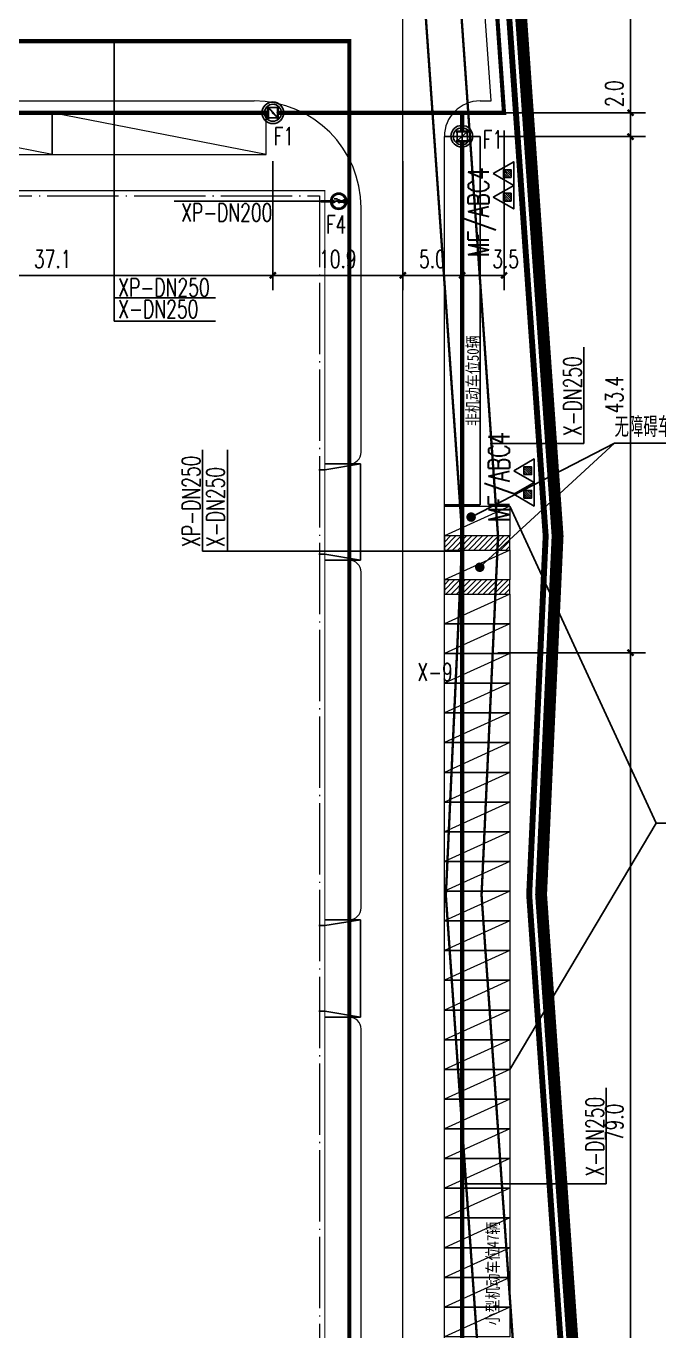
# Model space of a CAD drawing. Header units: metres. Extents: x 497246 to 997717, y 2998582 to 5998198.
# Drawn here: x 499614.3 to 499667.5, y 2998956.8 to 2999066.6 of the extents above; entities that cross this region are included whole.
import ezdxf
from ezdxf.enums import TextEntityAlignment as Align

# ---------------------------------------------------------------- set-up
doc = ezdxf.new("R2010")
doc.units = ezdxf.units.M
doc.header["$LTSCALE"] = 1000
for name, pattern in [('ACAD_ISO05W100', [34, 24, -3, 0.5, -3, 0.5, -3]), ('DASH', [0.35, 0.25, -0.1]), ('DASHED', [19.049999999999997, 12.7, -6.35]), ('DOTE', [2.4200000000000004, 2, -0.2, 0.02, -0.2]), ('PHANTOM2', [31.750000000000004, 15.875, -3.175, 3.175, -3.175, 3.175, -3.175])]:
    doc.linetypes.add(name, pattern=pattern)
doc.layers.get('0').update_dxf_attribs({"linetype": 'CONTINUOUS'})
doc.layers.get('Defpoints').update_dxf_attribs({"linetype": 'CONTINUOUS'})
for name, color, linetype, lineweight in [('1_RO_规划停车位', 35, 'CONTINUOUS', 13), ('道路', 4, 'CONTINUOUS', 15), ('道路中线', 1, 'DOTE', 13)]:
    doc.layers.add(name, color=color, linetype=linetype, lineweight=lineweight)
for name, color, linetype in [('DIM_LEAD', 3, 'CONTINUOUS'), ('EQUIP_灭火器', 7, 'CONTINUOUS'), ('PIPE-喷淋', 6, 'CONTINUOUS'), ('PIPE-消防', 1, 'CONTINUOUS'), ('PIPE-给水', 3, 'CONTINUOUS'), ('PUB_TEXT', 7, 'CONTINUOUS'), ('TEXT_灭火器', 7, 'CONTINUOUS'), ('TWT_DIM', 3, 'CONTINUOUS'), ('VALVE_喷淋', 7, 'CONTINUOUS'), ('YD-R2', 50, 'CONTINUOUS'), ('围墙', 6, 'FENCELINE2'), ('图例层', 7, 'CONTINUOUS'), ('建筑', 7, 'CONTINUOUS'), ('建筑门坡散水', 9, 'CONTINUOUS'), ('红线', 1, 'PHANTOM2')]:
    doc.layers.add(name, color=color, linetype=linetype)
doc.layers.add('建筑轴线', color=1, linetype='DOTE', lineweight=15, plot=False)
doc.styles.add('_TCH_DIM', font='SIMPLEX', dxfattribs={"bigfont": 'GBCBIG'})
doc.styles.add('_TCH_DIM_T3', font='SIMPLEX', dxfattribs={"width": 0.7058823529411765, "bigfont": 'GBCBIG'})
doc.styles.add('DIMHT', font='simhei.ttf', dxfattribs={"width": 0.8})
doc.styles.add('HZTXT', font='txt', dxfattribs={"width": 0.7, "bigfont": 'HZTXT'})
doc.styles.get("Standard").update_dxf_attribs({"font": 'rs.shx', "bigfont": 'hztxt.shx'})
doc.styles.add('TG_LINETYPE', font='SIMPLEX', dxfattribs={"width": 0.8, "height": 3, "bigfont": 'HZTXT'})
doc.linetypes.add('FENCELINE2', pattern='A,6.35,-2.54,[132,ltypeshp.shx,S=2.54,R=0,X=-2.54,Y=0],-2.54,25.4', length=36.83)
doc.linetypes.add('TG_X', pattern='A,3,-0.3,["X",TG_LINETYPE,S=0.1,R=0,X=-0.23,Y=-0.15],0', length=3.3)
doc.linetypes.add('TG_XP', pattern='A,3,-0.6,["XP",TG_LINETYPE,S=0.1,R=0,X=-0.6,Y=-0.2],0', length=3.6)
doc.dimstyles.new('_TWT_ARCH&&1', dxfattribs={"dimtxt": 1.4875, "dimasz": 0.5, "dimexe": 1.25, "dimexo": 1.5, "dimgap": 0.6312500000000001, "dimtad": 1, "dimdec": 1, "dimzin": 0, "dimdsep": 46, "dimtxsty": '_TCH_DIM_T3', "dimblk": 'ARCHTICK', "dimcen": 0.09, "dimclrt": 7, "dimazin": 2, "dimtfac": 1, "dimtdec": 1, "dimtix": 1, "dimtmove": 2, "dimatfit": 3, "dimfxl": 1, "dimtolj": 1, "dimtzin": 0, "dimarcsym": 0})
pattern_1 = [(45, (1667.581010747643, 0), (-0.2245064030267288, 0.2245064030267289), [])]

# ---------------------------------------------------------------- blocks, each defined once
blk = doc.blocks.new('chewei')
at = {"layer": '1_RO_规划停车位'}
blk.add_line((152.9787048622966, -11.01058016717434), (155.4787048697472, -16.51058016764), dxfattribs=at)
blk.add_lwpolyline([(152.9787048622966, -11.01058016717434), (155.4787048697472, -11.01058016764), (155.4787048697472, -16.51058016764), (152.9787048771977, -16.51058016857132)], close=True, dxfattribs=at)
blk = doc.blocks.new('$VALVE$00000315')
blk.add_line((-75, 125), (75, 125))
blk.add_lwpolyline([(-125, -75), (-125, 75), (125, -75), (125, 75)])
for p in [(-125, 0), (125, 0)]:
    blk.add_point(p)
blk.add_solid([(0, 125), (0, 150), (75, 125)])
blk = doc.blocks.new('$VALVE$00000296')
for points in [[(-125, 72.16878364870354), (-125, -72.16878364870354), (125, 72.16878364870354), (125, -72.16878364870354), (-125, 72.16878364870354)], [(0, 60.22559497023212), (0, -63.5535608260252)]]:
    blk.add_lwpolyline(points)
for p in [(-125, 0), (125, 0)]:
    blk.add_point(p)
blk = doc.blocks.new('$VALVE$00000316')
for p, q in [((-124.8260262059412, 72.06833983187425), (124.8260262059412, -72.06833983187425)), ((-124.8260262059412, 72.06833983187425), (-124.8260262059412, -72.06833983187425)), ((-124.8260262059412, 72.06833983187425), (124.8260262059412, 72.06833983187425)), ((124.8260262059412, 72.06833983187425), (124.8260262059412, -72.06833983187425)), ((-124.8260262059412, -72.06833983187425), (124.8260262059412, -72.06833983187425))]:
    blk.add_line(p, q)
at = {"const_width": 21.11137713821932}
blk.add_lwpolyline([(-10.55568856911123, 0, 1), (10.55568856911123, 0, 1)], format="xyb", close=True, dxfattribs=at)
for p in [(-124.8260262059412, 0), (124.8260262059412, 0)]:
    blk.add_point(p)
at = {"color": 7, "flags": 9}
for tag in ['YSIZE', 'XSIZE']:
    blk.add_attdef(tag, (0, 0), '', height=0.5, dxfattribs=at)
blk = doc.blocks.new('_ArchTick')
at = {"color": 0, "linetype": 'ByBlock', "const_width": 0.4}
blk.add_lwpolyline([(-0.5, -0.5), (0.5, 0.5)], dxfattribs=at)
blk = doc.blocks.new('*D338')
at = {"layer": 'Defpoints', "color": 0, "transparency": 16777216}
for p in [(499650.9959735026, 2999059.337402731), (499654.515026333, 2999059.33740348), (499654.515026333, 2999045.65546234)]:
    blk.add_point(p, dxfattribs=at)
at = {"layer": 'TWT_DIM', "color": 0, "lineweight": -2, "transparency": 16777216}
for p, q in [((499650.9959735026, 2999057.837402731), (499650.9959735026, 2999044.40546234)), ((499654.515026333, 2999057.83740348), (499654.515026333, 2999044.40546234)), ((499650.9959735026, 2999045.65546234), (499654.515026333, 2999045.65546234))]:
    blk.add_line(p, q, dxfattribs=at)
at = {"layer": 'TWT_DIM', "color": 0, "lineweight": -2, "transparency": 16777216, "xscale": 0.5, "yscale": 0.5, "zscale": 0.5, "rotation": 180}
blk.add_blockref('_ArchTick', (499650.9959735026, 2999045.65546234), dxfattribs=at)
at = {"layer": 'TWT_DIM', "color": 0, "lineweight": -2, "transparency": 16777216, "xscale": 0.5, "yscale": 0.5, "zscale": 0.5}
blk.add_blockref('_ArchTick', (499654.515026333, 2999045.65546234), dxfattribs=at)
at = {"layer": 'TWT_DIM', "color": 7, "transparency": 16777216, "insert": (499654.6509297394, 2999047.030461624), "char_height": 1.4875, "attachment_point": 5, "style": '_TCH_DIM_T3'}
blk.add_mtext('\\A1;3.5', dxfattribs=at)
blk = doc.blocks.new('*D354')
at = {"layer": 'Defpoints', "color": 0, "transparency": 16777216}
for p in [(499598.0153252311, 2999056.75052116), (499635.0736136733, 2999056.75052905), (499635.0736136733, 2999045.655457717)]:
    blk.add_point(p, dxfattribs=at)
at = {"layer": 'TWT_DIM', "color": 0, "lineweight": -2, "transparency": 16777216}
for p, q in [((499598.0153252311, 2999055.25052116), (499598.0153252311, 2999044.405457717)), ((499635.0736136733, 2999055.25052905), (499635.0736136733, 2999044.405457717)), ((499598.0153252311, 2999045.655457717), (499635.0736136733, 2999045.655457717))]:
    blk.add_line(p, q, dxfattribs=at)
at = {"layer": 'TWT_DIM', "color": 0, "lineweight": -2, "transparency": 16777216, "xscale": 0.5, "yscale": 0.5, "zscale": 0.5, "rotation": 180}
blk.add_blockref('_ArchTick', (499598.0153252311, 2999045.655457717), dxfattribs=at)
at = {"layer": 'TWT_DIM', "color": 0, "lineweight": -2, "transparency": 16777216, "xscale": 0.5, "yscale": 0.5, "zscale": 0.5}
blk.add_blockref('_ArchTick', (499635.0736136733, 2999045.655457717), dxfattribs=at)
at = {"layer": 'TWT_DIM', "color": 7, "transparency": 16777216, "insert": (499616.5444694522, 2999047.030457717), "char_height": 1.4875, "attachment_point": 5, "style": '_TCH_DIM_T3'}
blk.add_mtext('\\A1;37.1', dxfattribs=at)
blk = doc.blocks.new('*D355')
at = {"layer": 'Defpoints', "color": 0, "transparency": 16777216}
for p in [(499635.0736136734, 2999056.75052905), (499645.9959735026, 2999056.750531376), (499645.9959735026, 2999045.655462826)]:
    blk.add_point(p, dxfattribs=at)
at = {"layer": 'TWT_DIM', "color": 0, "lineweight": -2, "transparency": 16777216}
for p, q in [((499635.0736136734, 2999055.25052905), (499635.0736136734, 2999044.405462826)), ((499645.9959735026, 2999055.250531376), (499645.9959735026, 2999044.405462826)), ((499635.0736136734, 2999045.655462826), (499645.9959735026, 2999045.655462826))]:
    blk.add_line(p, q, dxfattribs=at)
at = {"layer": 'TWT_DIM', "color": 0, "lineweight": -2, "transparency": 16777216, "xscale": 0.5, "yscale": 0.5, "zscale": 0.5, "rotation": 180}
blk.add_blockref('_ArchTick', (499635.0736136734, 2999045.655462826), dxfattribs=at)
at = {"layer": 'TWT_DIM', "color": 0, "lineweight": -2, "transparency": 16777216, "xscale": 0.5, "yscale": 0.5, "zscale": 0.5}
blk.add_blockref('_ArchTick', (499645.9959735026, 2999045.655462826), dxfattribs=at)
at = {"layer": 'TWT_DIM', "color": 7, "transparency": 16777216, "insert": (499640.534793588, 2999047.030462826), "char_height": 1.4875, "attachment_point": 5, "style": '_TCH_DIM_T3'}
blk.add_mtext('\\A1;10.9', dxfattribs=at)
blk = doc.blocks.new('*D356')
at = {"layer": 'Defpoints', "color": 0, "transparency": 16777216}
for p in [(499645.9959735028, 2999056.750531376), (499650.9959735029, 2999056.75053244), (499650.9959735029, 2999045.655464521)]:
    blk.add_point(p, dxfattribs=at)
at = {"layer": 'TWT_DIM', "color": 0, "lineweight": -2, "transparency": 16777216}
for p, q in [((499645.9959735028, 2999055.250531376), (499645.9959735028, 2999044.405464521)), ((499650.9959735029, 2999055.25053244), (499650.9959735029, 2999044.405464521)), ((499645.9959735028, 2999045.655464521), (499650.9959735029, 2999045.655464521))]:
    blk.add_line(p, q, dxfattribs=at)
at = {"layer": 'TWT_DIM', "color": 0, "lineweight": -2, "transparency": 16777216, "xscale": 0.5, "yscale": 0.5, "zscale": 0.5, "rotation": 180}
blk.add_blockref('_ArchTick', (499645.9959735028, 2999045.655464521), dxfattribs=at)
at = {"layer": 'TWT_DIM', "color": 0, "lineweight": -2, "transparency": 16777216, "xscale": 0.5, "yscale": 0.5, "zscale": 0.5}
blk.add_blockref('_ArchTick', (499650.9959735029, 2999045.655464521), dxfattribs=at)
at = {"layer": 'TWT_DIM', "color": 7, "transparency": 16777216, "insert": (499648.4959735028, 2999047.030464521), "char_height": 1.4875, "attachment_point": 5, "style": '_TCH_DIM_T3'}
blk.add_mtext('\\A1;5.0', dxfattribs=at)
blk = doc.blocks.new('*D388')
at = {"layer": 'Defpoints', "color": 0, "transparency": 16777216}
for p in [(499654.515026333, 2999094.33740348), (499665.1580412437, 2999094.33740348), (499654.515026333, 2999059.33740348)]:
    blk.add_point(p, dxfattribs=at)
at = {"layer": 'TWT_DIM', "color": 0, "lineweight": -2, "transparency": 16777216}
for p, q in [((499656.015026333, 2999094.33740348), (499666.4080412437, 2999094.33740348)), ((499665.1580412437, 2999059.33740348), (499665.1580412437, 2999094.33740348)), ((499656.015026333, 2999059.33740348), (499666.4080412437, 2999059.33740348))]:
    blk.add_line(p, q, dxfattribs=at)
at = {"layer": 'TWT_DIM', "color": 0, "lineweight": -2, "transparency": 16777216, "xscale": 0.5, "yscale": 0.5, "zscale": 0.5}
for p, rotation in [((499665.1580412437, 2999094.33740348), 90), ((499665.1580412437, 2999059.33740348), 270)]:
    blk.add_blockref('_ArchTick', p, dxfattribs=dict(at, rotation=rotation))
at = {"layer": 'TWT_DIM', "color": 7, "transparency": 16777216, "insert": (499663.7830412433, 2999076.83740348), "char_height": 1.4875, "attachment_point": 5, "rotation": 90, "style": '_TCH_DIM_T3'}
blk.add_mtext('\\A1;35.0', dxfattribs=at)
blk = doc.blocks.new('*D391')
at = {"layer": 'Defpoints', "color": 0, "transparency": 16777216}
for p in [(499652.4959735026, 2999013.897704495), (499665.1580412437, 2999013.897704495), (499652.4959735026, 2998934.856740681)]:
    blk.add_point(p, dxfattribs=at)
at = {"layer": 'TWT_DIM', "color": 0, "lineweight": -2, "transparency": 16777216}
for p, q in [((499653.9959735026, 2999013.897704495), (499666.4080412437, 2999013.897704495)), ((499665.1580412437, 2998934.856740681), (499665.1580412437, 2999013.897704495)), ((499653.9959735026, 2998934.856740681), (499666.4080412437, 2998934.856740681))]:
    blk.add_line(p, q, dxfattribs=at)
at = {"layer": 'TWT_DIM', "color": 0, "lineweight": -2, "transparency": 16777216, "xscale": 0.5, "yscale": 0.5, "zscale": 0.5}
for p, rotation in [((499665.1580412437, 2999013.897704495), 90), ((499665.1580412437, 2998934.856740681), 270)]:
    blk.add_blockref('_ArchTick', p, dxfattribs=dict(at, rotation=rotation))
at = {"layer": 'TWT_DIM', "color": 7, "transparency": 16777216, "insert": (499663.7830412433, 2998974.377222588), "char_height": 1.4875, "attachment_point": 5, "rotation": 90, "style": '_TCH_DIM_T3'}
blk.add_mtext('\\A1;79.0', dxfattribs=at)
blk = doc.blocks.new('*D392')
at = {"layer": 'Defpoints', "color": 0, "transparency": 16777216}
for p in [(499652.4959735026, 2999057.332702593), (499665.1580412437, 2999057.332702593), (499652.4959735026, 2999013.897704495)]:
    blk.add_point(p, dxfattribs=at)
at = {"layer": 'TWT_DIM', "color": 0, "lineweight": -2, "transparency": 16777216}
for p, q in [((499653.9959735026, 2999057.332702593), (499666.4080412437, 2999057.332702593)), ((499665.1580412437, 2999013.897704495), (499665.1580412437, 2999057.332702593)), ((499653.9959735026, 2999013.897704495), (499666.4080412437, 2999013.897704495))]:
    blk.add_line(p, q, dxfattribs=at)
at = {"layer": 'TWT_DIM', "color": 0, "lineweight": -2, "transparency": 16777216, "xscale": 0.5, "yscale": 0.5, "zscale": 0.5}
for p, rotation in [((499665.1580412437, 2999057.332702593), 90), ((499665.1580412437, 2999013.897704495), 270)]:
    blk.add_blockref('_ArchTick', p, dxfattribs=dict(at, rotation=rotation))
at = {"layer": 'TWT_DIM', "color": 7, "transparency": 16777216, "insert": (499663.7830412433, 2999035.615203544), "char_height": 1.4875, "attachment_point": 5, "rotation": 90, "style": '_TCH_DIM_T3'}
blk.add_mtext('\\A1;43.4', dxfattribs=at)
blk = doc.blocks.new('*D393')
at = {"layer": 'Defpoints', "color": 0, "transparency": 16777216}
for p in [(499652.4959735026, 2999059.33740348), (499665.1580412437, 2999059.33740348), (499652.4959735026, 2999057.332702593)]:
    blk.add_point(p, dxfattribs=at)
at = {"layer": 'TWT_DIM', "color": 0, "lineweight": -2, "transparency": 16777216}
for p, q in [((499653.9959735026, 2999059.33740348), (499666.4080412437, 2999059.33740348)), ((499665.1580412437, 2999057.332702593), (499665.1580412437, 2999059.33740348)), ((499653.9959735026, 2999057.332702593), (499666.4080412437, 2999057.332702593))]:
    blk.add_line(p, q, dxfattribs=at)
at = {"layer": 'TWT_DIM', "color": 0, "lineweight": -2, "transparency": 16777216, "xscale": 0.5, "yscale": 0.5, "zscale": 0.5}
for p, rotation in [((499665.1580412437, 2999059.33740348), 90), ((499665.1580412437, 2999057.332702593), 270)]:
    blk.add_blockref('_ArchTick', p, dxfattribs=dict(at, rotation=rotation))
at = {"layer": 'TWT_DIM', "color": 7, "transparency": 16777216, "insert": (499663.7830412437, 2999060.937403481), "char_height": 1.4875, "attachment_point": 5, "rotation": 90, "style": '_TCH_DIM_T3'}
blk.add_mtext('\\A1;2.0', dxfattribs=at)
blk = doc.blocks.new('$TWTSYS$00000546')
h = blk.add_hatch()
h.set_pattern_fill('ANSI31', color=256, scale=200, style=0)
h.set_pattern_definition([(45, (-38543.80223862439, -6670.830405693208), (-17.67766952966369, 17.67766952966369), [])])
h.paths.add_polyline_path([(-64.92232553117356, 173.7449990885525), (64.922325531159, 173.7449990885525), (64.922325531159, 43.90034802621994), (-64.92232553117356, 43.90034802621994)])
for points in [[(0, 343.6163707387423), (-198.3870041439732, 0), (198.3870041439732, 0)], [(-64.92232553117356, 173.7449990885525), (64.922325531159, 173.7449990885525), (64.922325531159, 43.90034802621994), (-64.92232553117356, 43.90034802621994)]]:
    blk.add_lwpolyline(points, close=True)

msp = doc.modelspace()

# ---------------------------------------------------------------- hatches: boundary and pattern name
at = {"layer": '1_RO_规划停车位'}
h = msp.add_hatch(dxfattribs=at)
h.set_pattern_fill('ANSI31', color=256, scale=0.2, style=0)
h.set_pattern_definition(pattern_1)
h.paths.add_polyline_path([(499649.4959735327, 2999022.532702876), (499649.4959735257, 2999023.732702875), (499654.9959735309, 2999023.732702874), (499654.9959735267, 2999022.532702854)])
h = msp.add_hatch(dxfattribs=at)
h.set_pattern_fill('ANSI31', color=256, scale=0.2, style=0)
h.set_pattern_definition(pattern_1)
h.paths.add_polyline_path([(499649.4959735299, 2999018.832702885), (499649.4959735229, 2999020.032702884), (499654.995973528, 2999020.032702883), (499654.9959735238, 2999018.832702863)])
at = {"layer": 'PIPE-消防', "linetype": 'TG_XP'}
for points in [[(499641.495989331, 2999065.356790787), (499641.4959735026, 2999065.53179348), (499641.6710015276, 2999065.531791177)], [(499641.495989331, 2999065.356790787), (499641.6709735026, 2999065.35679348), (499641.6710015276, 2999065.531791177)]]:
    msp.add_hatch(color=191, dxfattribs=at).paths.add_polyline_path(points)
at = {"layer": 'PIPE-消防', "linetype": 'TG_X'}
for points in [[(499654.5150277417, 2999059.337402825), (499654.515026333, 2999059.162403481), (499654.7027554143, 2999059.162434472)], [(499654.5150277417, 2999059.337402825), (499654.6895958509, 2999059.349670649), (499654.7027554143, 2999059.162434472)]]:
    msp.add_hatch(color=256, dxfattribs=at).paths.add_polyline_path(points)

# ---------------------------------------------------------------- linework, layer by layer
at = {"color": 0}
for p, q in [((499649.4959735026, 2999057.332702593), (499652.4959735026, 2999057.332702593)), ((499652.4959735026, 2999057.332702593), (499652.4959735026, 2999026.332702902)), ((499649.4959735026, 2999026.332702903), (499652.4959735026, 2999026.332702903))]:
    msp.add_line(p, q, dxfattribs=at)
at = {"color": 0, "ltscale": 10}
for radius in [0.6888979467563331, 0.5888979467563331]:
    msp.add_circle((499640.6089382957, 2999051.888196451), radius, dxfattribs=at)
at = {"layer": '1_RO_规划停车位'}
for p, q in [((499616.4959734994, 2999055.832702598), (499598.495973491, 2999059.332702602)), ((499634.4959735022, 2999055.832702589), (499616.4959734938, 2999059.332702593))]:
    msp.add_line(p, q, dxfattribs=at)
at = {"layer": '1_RO_规划停车位', "flags": 128}
for points in [[(499616.4959734994, 2999055.832702598), (499616.4959734998, 2999059.332702602), (499598.495973491, 2999059.332702602), (499598.4959734966, 2999055.832702602)], [(499634.4959735022, 2999055.832702589), (499634.4959735026, 2999059.332702593), (499616.4959734938, 2999059.332702593), (499616.4959734994, 2999055.832702593)]]:
    msp.add_lwpolyline(points, close=True, dxfattribs=at)
at = {"layer": '1_RO_规划停车位'}
for points in [[(499654.9959735276, 2999022.532702876), (499654.9959735309, 2999023.732702874), (499649.4959735257, 2999023.732702875), (499649.4959735327, 2999022.532702876)], [(499654.9959735248, 2999018.832702885), (499654.995973528, 2999020.032702883), (499649.4959735229, 2999020.032702884), (499649.4959735299, 2999018.832702885)]]:
    msp.add_lwpolyline(points, close=True, dxfattribs=at)
at = {"layer": 'DIM_LEAD'}
for p, q in [((499651.7468255307, 2999025.312970052), (499663.8219096405, 2999031.522173657)), ((499652.4766269231, 2999021.091809207), (499663.8219096405, 2999031.522173657)), ((499663.8219096405, 2999031.522173657), (499672.424967913, 2999031.522173657)), ((499654.9959735337, 2999026.232702866), (499667.3045359095, 2998999.558847323)), ((499654.995973545, 2998978.832702778), (499667.3045359095, 2998999.558847323)), ((499667.3045359095, 2998999.558847323), (499675.907594182, 2998999.558847323))]:
    msp.add_line(p, q, dxfattribs=at)
at = {"layer": 'DIM_LEAD', "const_width": 0.4000000000000001}
for points in [[(499651.5689629403, 2999025.221510231, 1), (499651.924688121, 2999025.404429873, 1)], [(499652.3293935541, 2999020.956449186, 1), (499652.623860292, 2999021.227169227, 1)]]:
    msp.add_lwpolyline(points, format="xyb", close=True, dxfattribs=at)
at = {"layer": 'PIPE-喷淋', "const_width": 0.0525}
for points in [[(499640.5934174088, 2999051.882702594), (499640.6249064583, 2999051.882702594)], [(499636.872619389, 2999049.196442133), (499636.8718331227, 2999049.196442133)]]:
    msp.add_lwpolyline(points, dxfattribs=at)
at = {"layer": 'PIPE-消防', "color": 70, "linetype": 'ByBlock'}
for p, q in [((499621.7207201696, 2999065.35679348), (499621.7207201536, 2999041.809422609)), ((499653.3465068525, 2999031.519129829), (499661.2288886026, 2999031.519129823)), ((499629.1412645023, 2999022.450465054), (499650.9959735026, 2999022.450465034)), ((499650.9959735026, 2998969.202095673), (499663.1050834734, 2998969.202095664))]:
    msp.add_line(p, q, dxfattribs=at)
at = {"layer": 'PIPE-消防', "color": 70, "linetype": 'TG_X', "ltscale": 700}
msp.add_line((499640.6184067546, 2999051.911681481), (499626.77313506, 2999051.911681481), dxfattribs=at)
at = {"layer": 'PIPE-消防', "linetype": 'TG_X', "ltscale": 0.005, "const_width": 0.35}
for points in [[(499654.515026333, 2999059.33740348), (499652.1013731415, 2999093.685205438)], [(499650.9959735026, 2999057.7926812), (499650.9959735026, 2999059.337402731)], [(499650.9959735026, 2998935.510547021), (499650.9959735026, 2999056.885884624)]]:
    msp.add_lwpolyline(points, dxfattribs=at)
at = {"layer": 'PIPE-消防', "color": 191, "linetype": 'TG_XP', "ltscale": 0.003}
for points, const_width in [([(499598.0153225397, 2999065.35679348), (499641.4959735026, 2999065.35679348)], 0.35), ([(499641.4959735026, 2999059.337402732), (499641.4959735026, 2999065.35679348)], 0.35), ([(499641.4959735026, 2998916.832702593), (499641.4959735026, 2999059.337402732)], 0.35), ([(499639.0959735026, 2999051.882702594), (499640.1434174087, 2999051.882702594)], 0.225), ([(499641.0749064584, 2999051.882702594), (499641.4459735027, 2999051.882702594)], 0.225)]:
    msp.add_lwpolyline(points, dxfattribs=dict(at, const_width=const_width))
at = {"layer": 'PIPE-消防', "linetype": 'TG_X', "ltscale": 0.004, "const_width": 0.35}
for points in [[(499598.0153261355, 2999059.33740348), (499634.6232885906, 2999059.33740348)], [(499635.5235027085, 2999059.33740348), (499641.4959570564, 2999059.33740348)], [(499641.4959570564, 2999059.33740348), (499650.9959747704, 2999059.33740348)], [(499650.9959747704, 2999059.33740348), (499654.515026333, 2999059.33740348)]]:
    msp.add_lwpolyline(points, dxfattribs=at)
at = {"layer": 'PIPE-给水', "color": 70, "linetype": 'ByBlock'}
for p, q in [((499630.2346086761, 2999043.750647143), (499621.7207201559, 2999043.750647143)), ((499630.2346086822, 2999041.809422609), (499621.720720162, 2999041.809422609)), ((499661.228888603, 2999039.612366314), (499661.2288886025, 2999031.519129833)), ((499629.1412645023, 2999030.964353575), (499629.1412645018, 2999022.450465055)), ((499631.2554491027, 2999030.964353581), (499631.2554491027, 2999022.450465061)), ((499663.1050834738, 2998977.295332155), (499663.1050834733, 2998969.202095674))]:
    msp.add_line(p, q, dxfattribs=at)
at = {"layer": 'VALVE_喷淋', "linetype": 'Continuous'}
for p, q in [((499634.6216217126, 2999059.834381361), (499634.6249757223, 2999058.834386983)), ((499634.6967258158, 2999059.834633259), (499634.7000798255, 2999058.834638881)), ((499635.4467216004, 2999059.837148771), (499635.4500756101, 2999058.837154393)), ((499635.5218257036, 2999059.83740067), (499635.5251797133, 2999058.837406292)), ((499650.4931158212, 2999057.789477189), (499651.4930955221, 2999057.795848667)), ((499650.4931158212, 2999057.789477189), (499651.4930955221, 2999057.795848667)), ((499650.4935943501, 2999057.714374184), (499651.493574051, 2999057.720745661)), ((499650.4935943501, 2999057.714374184), (499651.493574051, 2999057.720745661)), ((499650.4983729588, 2999056.964389404), (499651.4983526555, 2999056.970760888)), ((499650.4983729588, 2999056.964389404), (499651.4983526555, 2999056.970760888)), ((499650.498851483, 2999056.889286404), (499651.4988311886, 2999056.895657876)), ((499650.498851483, 2999056.889286404), (499651.4988311886, 2999056.895657876))]:
    msp.add_line(p, q, dxfattribs=at)
for centre, radius in [((499635.0734007129, 2999059.335893826), 0.9130169561363033), ((499635.0734007129, 2999059.335893826), 0.9130169561363033), ((499635.0734007129, 2999059.335893826), 0.7130169561363032), ((499635.0734007129, 2999059.335893826), 0.7130169561363032), ((499650.9627292904, 2999057.354565017), 0.9130169561363033), ((499650.9627292904, 2999057.354565017), 0.9130169561363033), ((499650.9627292904, 2999057.354565017), 0.7130169561363032), ((499650.9627292904, 2999057.354565017), 0.7130169561363032)]:
    msp.add_circle(centre, radius, dxfattribs=at)
at = {"layer": 'YD-R2', "color": 0}
msp.add_lwpolyline([(499664.1144702042, 2998901.332702593), (499657.6341596987, 2998993.551594124), (499659.0226068862, 2999023.723140561), (499651.6064362411, 2999129.259910089), (499646.0121027128, 2999158.940769787), (499639.3088195345, 2999254.332702593)], dxfattribs=at)
at = {"layer": '围墙', "ltscale": 0.3, "const_width": 0.5, "flags": 128}
for points in [[(499637.9158769908, 2999253.332702593), (499638.3766245359, 2999253.332702593), (499645.0186378465, 2999158.812678513), (499650.6129713748, 2999129.131818815), (499655.4475516676, 2999060.332702593)], [(499655.2721676742, 2999062.828527052), (499658.020991548, 2999023.711035624), (499656.6325443606, 2998993.539489187), (499663.0417332753, 2998902.332702593), (499597.0971450786, 2998902.332702593)]]:
    msp.add_lwpolyline(points, dxfattribs=at)
at = {"layer": '图例层', "color": 1, "linetype": 'DASHED', "ltscale": 0.5, "const_width": 0.2}
msp.add_lwpolyline([(499634.7181155061, 2999248.332702593), (499641.0447783811, 2999158.300313416), (499646.6391119094, 2999128.619453719), (499654.0145301954, 2999023.662615874), (499652.626083008, 2998993.491069438), (499658.5399726647, 2998909.332702593)], dxfattribs=at)
at = {"layer": '图例层', "color": 11, "linetype": 'DASH', "ltscale": 20, "const_width": 0.2, "flags": 128}
msp.add_lwpolyline([(499631.991801475, 2999244.332702593), (499638.0643837822, 2999157.916039594), (499643.6587173104, 2999128.235179897), (499651.0096841809, 2999023.626301062), (499649.6212369935, 2998993.454754626), (499655.251490913, 2998913.332702593)], dxfattribs=at)
at = {"layer": '建筑', "linetype": 'Continuous', "const_width": 0.1}
msp.add_lwpolyline([(499639.4459735027, 2998921.882702593), (499491.5459735027, 2998921.882702593), (499491.5459735027, 2999052.782702594), (499639.4459735027, 2999052.782702594)], close=True, dxfattribs=at)
at = {"layer": '建筑轴线', "ltscale": 0.003}
msp.add_lwpolyline([(499491.9959735026, 2999052.332702593), (499638.9959735026, 2999052.332702593), (499638.9959735026, 2998922.332702593), (499491.9959735026, 2998922.332702593)], close=True, dxfattribs=at)
at = {"layer": '建筑门坡散水', "linetype": 'Continuous'}
for p, q in [((499639.4459735027, 2999029.282702594), (499642.4459735026, 2999029.782702594)), ((499642.4459735026, 2999029.782702594), (499639.4459735027, 2999029.782702594)), ((499642.4459735026, 2999029.782702594), (499642.4459735027, 2999021.682702593)), ((499638.9459735027, 2999029.282702594), (499639.4459735027, 2999029.282702594)), ((499638.9459735027, 2999022.182702594), (499639.4459735027, 2999022.182702594)), ((499639.4459735027, 2999022.182702594), (499642.4459735026, 2999021.682702594)), ((499642.4459735026, 2999021.682702594), (499639.4459735027, 2999021.682702594)), ((499639.4459735027, 2998990.932702593), (499642.4459735026, 2998991.432702593)), ((499642.4459735026, 2998991.432702593), (499639.4459735027, 2998991.432702593)), ((499642.4459735026, 2998991.432702593), (499642.4459735027, 2998983.232702592)), ((499638.9459735027, 2998990.932702593), (499639.4459735027, 2998990.932702593)), ((499638.9459735027, 2998983.732702593), (499639.4459735027, 2998983.732702593)), ((499639.4459735027, 2998983.732702593), (499642.4459735026, 2998983.232702593)), ((499642.4459735026, 2998983.232702593), (499639.4459735027, 2998983.232702593))]:
    msp.add_line(p, q, dxfattribs=at)
at = {"layer": '红线', "color": 1, "linetype": 'ACAD_ISO05W100', "flags": 128}
for const_width in [1, 1, 1, 1, 0.7, 0.7, 0.7, 0.7]:
    msp.add_lwpolyline([(499639.3088195345, 2999254.332702593), (499646.0121027128, 2999158.940769787), (499651.6064362411, 2999129.259910089), (499659.0226068862, 2999023.723140561), (499657.6341596987, 2998993.551594124), (499664.1144702042, 2998901.332702593), (499345.2784277283, 2998901.332702593), (499320.2784277283, 2998904.832702593), (499253.2704135839, 2998904.832702592), (499251.4448327164, 2998904.916195507), (499250.2579595644, 2998905.060876152, -0.3705902118212112), (499233.2703817544, 2998924.832734422), (499233.1893327992, 2998970.302320928), (499229.6447762505, 2998995.296042517), (499229.3464371982, 2999162.668383222, 0.0172345937973501), (499226.7988779218, 2999232.918468393), (499226.7488138338, 2999234.332702593, -0.4142135623747999), (499246.7488138338, 2999254.332702593), (499639.3088195345, 2999254.332702593)], format="xyb", close=True, dxfattribs=dict(at, const_width=const_width))
at = {"layer": '道路', "linetype": 'ByBlock', "ltscale": 0.2}
for p, q in [((499653.4426197401, 2999060.332702593), (499648.6260416421, 2999128.875636267)), ((499642.4959735025, 2999030.782702594), (499642.4959735026, 2999051.332702593)), ((499642.4959735026, 2998992.432702594), (499642.4959735025, 2999020.682702594)), ((499642.4959735026, 2998953.982702592), (499642.4959735026, 2998982.232702593))]:
    msp.add_line(p, q, dxfattribs=at)
at = {"layer": '道路', "linetype": 'ByBlock', "lineweight": 0, "ltscale": 0.2}
for p, q in [((499568.7459735024, 2999060.332702593), (499633.4959735026, 2999060.332702593)), ((499652.4959735026, 2999060.332702593), (499653.4426197401, 2999060.332702593)), ((499649.4959735026, 2998906.332702594), (499649.4959735026, 2999057.332702593)), ((499641.4959735025, 2999029.782702594), (499639.4459735027, 2999029.782702594)), ((499641.4959735023, 2999021.682702594), (499639.4459735027, 2999021.682702594)), ((499641.4959735028, 2998991.432702594), (499639.4459735027, 2998991.432702593)), ((499641.4959735026, 2998983.232702593), (499639.4459735027, 2998983.232702593))]:
    msp.add_line(p, q, dxfattribs=at)
at = {"layer": '道路', "linetype": 'ByBlock', "ltscale": 0.2}
for centre, radius in [((499633.4959735026, 2999051.332702593), 9), ((499641.4959735026, 2998982.232702593), 1)]:
    msp.add_arc(centre, radius, 0, 90, dxfattribs=at)
at = {"layer": '道路', "linetype": 'ByBlock', "lineweight": 0, "ltscale": 0.2}
for centre, radius, start, end in [((499652.4959735026, 2999057.332702593), 3, 90, 180), ((499641.4959735025, 2999030.782702594), 1, 270, 0), ((499641.4959735025, 2999020.682702594), 1, 0, 90.00000001000517), ((499641.4959735026, 2998992.432702594), 1, 270.0000000100051, 0)]:
    msp.add_arc(centre, radius, start, end, dxfattribs=at)
at = {"layer": '道路中线', "ltscale": 5}
msp.add_line((499645.9959735027, 2998909.832702594), (499645.9959735025, 2999067.582702593), dxfattribs=at)
at = {"layer": '道路中线', "ltscale": 0.005}
msp.add_line((499645.9959735027, 2998909.832702594), (499645.9959735025, 2999067.582702593), dxfattribs=at)
msp.add_line((499645.9959735027, 2998909.832702594), (499645.9959735025, 2999067.582702593), dxfattribs=at)

# ---------------------------------------------------------------- block references
at = {"layer": '1_RO_规划停车位', "rotation": 269.9999998288981}
for p in [(499666.0065541577, 2999179.211407695), (499666.0065541549, 2999175.511407705), (499666.006554153, 2999171.811407713), (499666.0065541567, 2999169.311407696), (499666.0065541549, 2999166.811407685), (499666.006554153, 2999164.311407692), (499666.0065541567, 2999161.811407676), (499666.0065541549, 2999159.311407664), (499666.006554153, 2999156.811407674), (499666.0065541567, 2999154.311407657), (499666.0065541549, 2999151.811407646), (499666.0065541448, 2999149.311407654), (499666.0065541485, 2999146.811407637), (499666.0065541466, 2999144.311407626), (499666.0065541447, 2999141.811407635), (499666.0065541485, 2999139.311407619), (499666.0065541466, 2999136.811407608), (499666.0065541447, 2999134.311407615), (499666.0065541485, 2999131.811407598), (499666.0065541466, 2999129.311407587), (499666.0065541447, 2999126.811407597), (499666.0065541485, 2999124.31140758), (499666.0065541466, 2999121.811407569), (499666.0065541365, 2999119.311407576), (499666.0065541402, 2999116.81140756), (499666.0065541383, 2999114.311407548), (499666.0065541364, 2999111.811407558)]:
    msp.add_blockref('chewei', p, dxfattribs=at)
at = {"layer": 'EQUIP_灭火器', "color": 3, "xscale": 0.005, "yscale": 0.005, "zscale": 0.005, "rotation": 90}
for p in [(499655.3300483751, 2999054.220144498), (499655.3300483751, 2999052.236274456), (499657.0491094454, 2999029.214537951), (499657.0491094454, 2999027.23066791)]:
    msp.add_blockref('$TWTSYS$00000546', p, dxfattribs=at)
at = {"layer": 'VALVE_喷淋', "linetype": 'Continuous', "xscale": 0.00300418119039787, "zscale": 0.00300418119039787}
for p, yscale, rotation in [((499635.0734007129, 2999059.335893826), 0.006, 0.1921711441115849), ((499650.9959735026, 2999057.342567536), 0.006000000000000001, 90.36506124146828), ((499650.9959735026, 2999057.342567536), 0.006000000000000001, 90.36506124146828)]:
    msp.add_blockref('$VALVE$00000316', p, dxfattribs=dict(at, yscale=yscale, rotation=rotation))
at = {"layer": 'VALVE_喷淋', "yscale": 0.0018, "zscale": 0.0018}
for name, p, xscale in [('$VALVE$00000315', (499640.3684174087, 2999051.882702594), -0.0018), ('$VALVE$00000296', (499640.8499064584, 2999051.882702594), 0.0018)]:
    msp.add_blockref(name, p, dxfattribs=dict(at, xscale=xscale))

# ---------------------------------------------------------------- texts
at = {"layer": '1_RO_规划停车位', "style": 'DIMHT', "width": 0.8}
for s, p in [('非机动车位50辆', (499652.3900889928, 2999032.969763683, 3.354954461872945e-08)), ('小型机动车位47辆', (499654.0688592559, 2998957.291104019))]:
    msp.add_text(s, height=1, rotation=89.94550863587048, dxfattribs=at).set_placement(p)
at = {"layer": 'PIPE-消防', "color": 140, "linetype": 'TG_X', "ltscale": 700, "style": 'HZTXT', "width": 0.7}
for s, p in [('F1', (499635.1374394173, 2999056.608195882)), ('F1', (499652.7129242523, 2999056.332415582)), ('F4', (499639.5456369558, 2999049.187783448))]:
    msp.add_text(s, height=1.5, dxfattribs=at).set_placement(p)
at = {"layer": 'PIPE-消防', "color": 191, "linetype": 'TG_XP', "ltscale": 400, "style": 'HZTXT', "width": 0.7}
for s, height, p in [('XP-DN200', 1.5, (499631.1942089993, 2999050.943286858)), ('XP-DN250', 1.508, (499625.9131000746, 2999044.63518953))]:
    msp.add_text(s, height=height, dxfattribs=at).set_placement(p, align=Align.MIDDLE)
at = {"layer": 'PIPE-消防', "linetype": 'TG_X', "ltscale": 700, "style": 'HZTXT', "width": 0.7}
msp.add_text('X-DN250', height=1.508, dxfattribs=at).set_placement((499625.437294564, 2999042.819754887), align=Align.MIDDLE)
for height, p in [(1.5, (499660.2790451856, 2999035.48975628)), (1.508, (499630.2451168247, 2999026.167039463)), (1.5, (499662.1552400564, 2998973.172722121))]:
    msp.add_text('X-DN250', height=height, rotation=90, dxfattribs=at).set_placement(p, align=Align.MIDDLE)
at = {"layer": 'PIPE-消防', "color": 191, "linetype": 'TG_XP', "ltscale": 400, "style": 'HZTXT', "width": 0.7}
msp.add_text('XP-DN250', height=1.508, rotation=90, dxfattribs=at).set_placement((499628.1878882148, 2999026.642844974), align=Align.MIDDLE)
at = {"layer": 'PIPE-消防', "color": 140, "linetype": 'TG_X', "ltscale": 700, "style": 'HZTXT', "width": 0.7}
msp.add_text('X-9', height=1.5, dxfattribs=at).set_placement((499648.7221916998, 2999012.270071751), align=Align.MIDDLE)
at = {"layer": 'PUB_TEXT', "style": '_TCH_DIM'}
msp.add_text('无障碍车位', height=1.687943262411348, dxfattribs=at).set_placement((499663.8068828066, 2999032.047173657))
at = {"layer": 'TEXT_灭火器', "color": 3, "style": 'HZTXT', "width": 0.7}
for p in [(499653.2498823144, 2999047.186390195), (499654.9689433849, 2999024.910811597)]:
    msp.add_text('MF/ABC4', height=1.75, rotation=90, dxfattribs=at).set_placement(p)

# ---------------------------------------------------------------- dimensions: what is measured, and where the dimension line sits
at = {"layer": 'TWT_DIM', "color": 3}
for p1, p2, distance, picture, middle in [((499654.515026333, 2999059.33740348), (499654.515026333, 2999094.33740348), -10.64301491068909, '*D388', (499663.7830412433, 2999076.83740348)), ((499652.4959735026, 2999013.897704495), (499652.4959735026, 2999057.332702593), -12.662067741097417, '*D392', (499663.7830412433, 2999035.615203544)), ((499598.0153252311, 2999056.75052116), (499635.0736136733, 2999056.75052905), -11.095071332994596, '*D354', (499616.5444694522, 2999047.030457717)), ((499635.0736136734, 2999056.75052905), (499645.9959735026, 2999056.750531376), -11.095068549737084, '*D355', (499640.534793588, 2999047.030462826)), ((499645.9959735028, 2999056.750531376), (499650.9959735029, 2999056.75053244), -11.095067918766038, '*D356', (499648.4959735028, 2999047.030464521)), ((499652.4959735026, 2998934.856740681), (499652.4959735026, 2999013.897704495), -12.662067741097417, '*D391', (499663.7830412433, 2998974.377222588))]:
    dim = msp.add_aligned_dim(p1=p1, p2=p2, distance=distance, dimstyle='_TWT_ARCH&&1', dxfattribs=at)
    dim.commit()
    dim.dimension.update_dxf_attribs({"geometry": picture, "text_midpoint": middle})
for base, p1, p2, angle, picture, middle in [((499665.1580412437, 2999059.33740348), (499652.4959735026, 2999057.332702593), (499652.4959735026, 2999059.33740348), 90, '*D393', (499663.7830412437, 2999060.937403481)), ((499654.515026333, 2999045.65546234), (499650.9959735026, 2999059.337402731), (499654.515026333, 2999059.33740348), 1.2191384384292937e-05, '*D338', (499654.6509297394, 2999047.030461624))]:
    dim = msp.add_linear_dim(base=base, p1=p1, p2=p2, angle=angle, dimstyle='_TWT_ARCH&&1', dxfattribs=at)
    dim.commit()
    dim.dimension.update_dxf_attribs({"geometry": picture, "text_midpoint": middle, "dimtype": 129})

doc.saveas('drawing.dxf')
